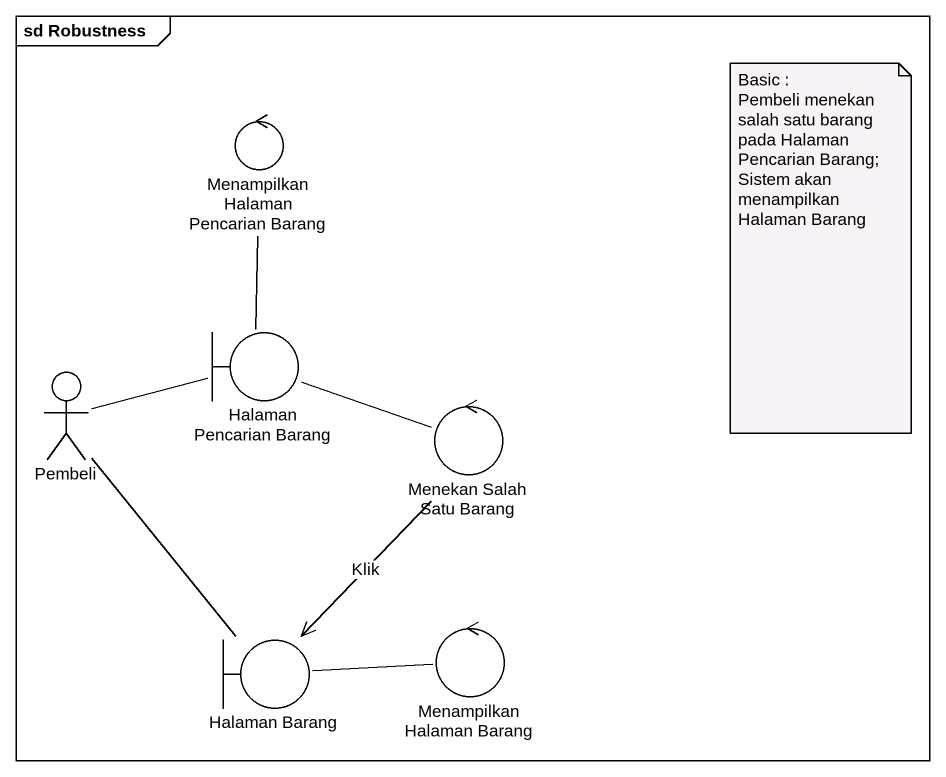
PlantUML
@startuml
mainframe sd Robustness
control "Menampilkan Halaman Pencarian Barang" as Menampilkan_Halaman
boundary "Halaman Pencarian Barang" as Halaman_Pencarian_Barang
actor Pembeli
control "Menekan Salah Satu Barang" as Menekan_Salah_Satu_Barang
boundary "Halaman Barang" as Halaman_Barang
control "Menampilkan Halaman Barang" as Menampilkan_Halaman_Barang
Halaman_Pencarian_Barang -up- Menampilkan_Halaman
Halaman_Pencarian_Barang -left- Pembeli
Halaman_Pencarian_Barang -right- Menekan_Salah_Satu_Barang
Pembeli -- Halaman_Barang
Menekan_Salah_Satu_Barang --> Halaman_Barang : Klik
Menampilkan_Halaman_Barang -left- Halaman_Barang
note as N1
  Basic :
  Pembeli menekan salah satu barang pada Halaman Pencarian Barang; Sistem akan menampilkan Halaman Barang
end note
@enduml
